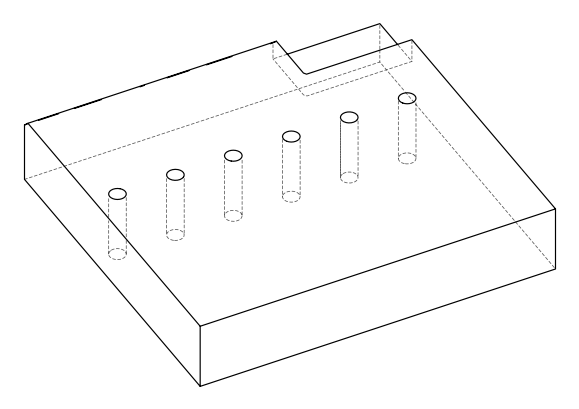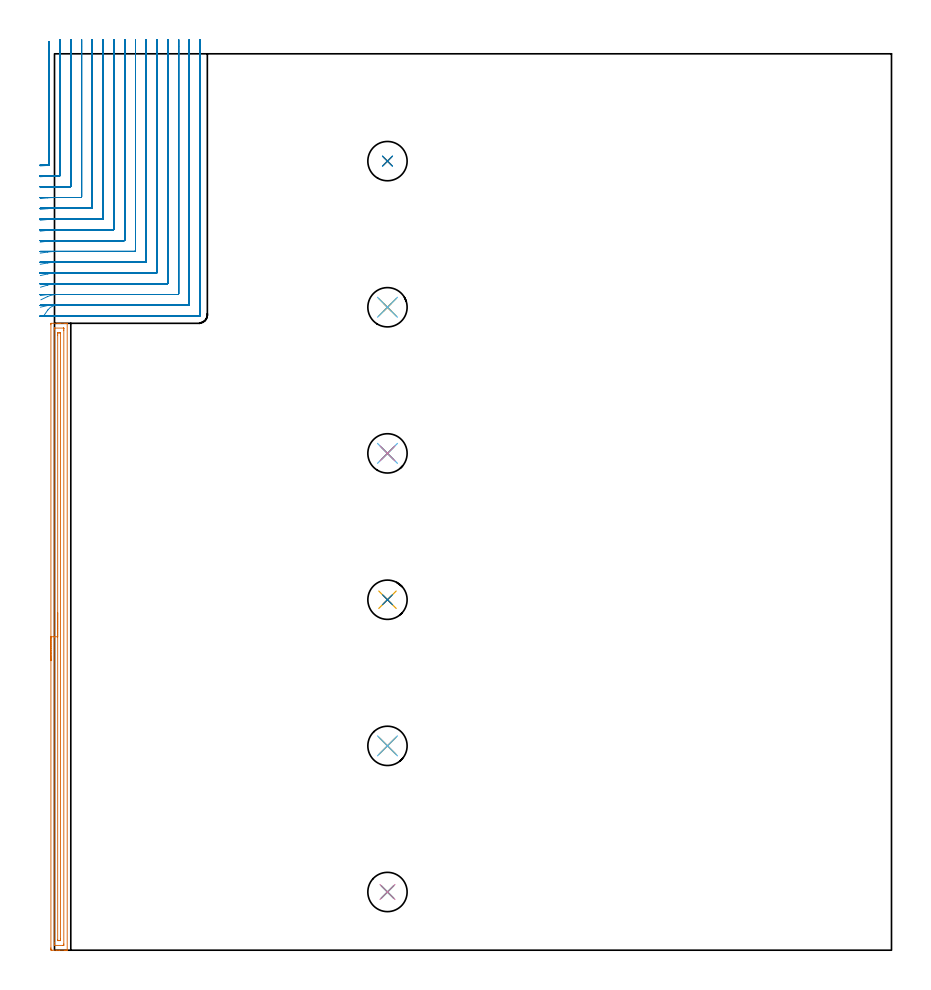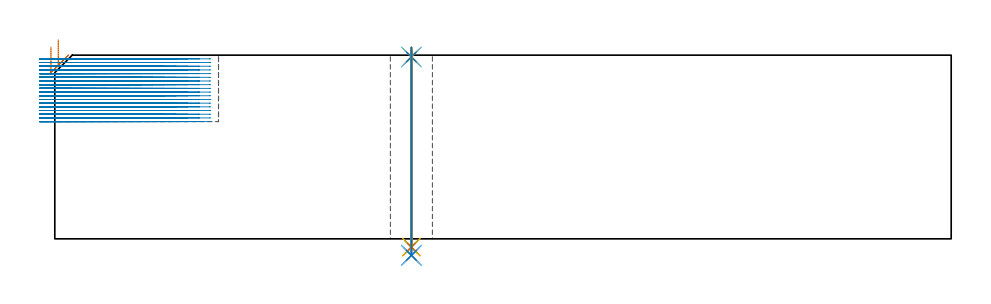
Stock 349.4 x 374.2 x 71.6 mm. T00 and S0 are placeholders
(PLAN: 20 operations, 14 tool changes, 81.7 min)
(1 AREA_MILL | FG_CHAMFER_SURFACE | UGT0205_001 | 6.46 min | 6149 mm3)
(2 MILL_CORNER_NOTCH_RECTANGULAR | CORNER_NOTCH_RECTANGULAR | NXT0201_008 | Follow Part, ap 1.5, ae 75% | 71.31 min | 185757 mm3)
(3 SPOT_DRILL | STEP1HOLE | NXT0321_9005460120000 | 0.03 min | 4 mm3)
(4 SPOT_DRILL_1 | STEP1HOLE_1 | NXT0321_9005460120000 | 0.03 min | 3 mm3)
(5 SPOT_DRILL_2 | STEP1HOLE_2 | NXT0321_9005460120000 | 0.03 min | 3 mm3)
(6 SPOT_DRILL_3 | STEP1HOLE_3 | NXT0321_9005460120000 | 0.03 min | 3 mm3)
(7 SPOT_DRILL_4 | STEP1HOLE_4 | NXT0321_9005460120000 | 0.03 min | 2 mm3)
(8 SPOT_DRILL_5 | STEP1HOLE_5 | NXT0321_9005460120000 | 0.03 min | 4 mm3)
(9 DRILL_THROUGH_HOLE_INTO_CENTER | STEP1HOLE | NXT0301_065 | 0.31 min | 4939 mm3)
(10 DRILL_TO_ENLARGE_THROUGH_HOLE | STEP1HOLE | UGT0301_288 | 0.32 min | 10167 mm3)
(11 DRILL_THROUGH_HOLE_INTO_CENTER_1 | STEP1HOLE_1 | NXT0301_065 | 0.31 min | 4939 mm3)
(12 DRILL_TO_ENLARGE_THROUGH_HOLE_1 | STEP1HOLE_1 | UGT0301_288 | 0.32 min | 10154 mm3)
(13 DRILL_THROUGH_HOLE_INTO_CENTER_2 | STEP1HOLE_2 | NXT0301_065 | 0.31 min | 4945 mm3)
(14 DRILL_TO_ENLARGE_THROUGH_HOLE_2 | STEP1HOLE_2 | UGT0301_288 | 0.32 min | 10153 mm3)
(15 DRILL_THROUGH_HOLE_INTO_CENTER_3 | STEP1HOLE_3 | NXT0301_065 | 0.31 min | 4942 mm3)
(16 DRILL_TO_ENLARGE_THROUGH_HOLE_3 | STEP1HOLE_3 | UGT0301_288 | 0.32 min | 10156 mm3)
(17 DRILL_THROUGH_HOLE_INTO_CENTER_4 | STEP1HOLE_4 | NXT0301_065 | 0.31 min | 4940 mm3)
(18 DRILL_TO_ENLARGE_THROUGH_HOLE_4 | STEP1HOLE_4 | UGT0301_288 | 0.32 min | 10157 mm3)
(19 DRILL_THROUGH_HOLE_INTO_CENTER_5 | STEP1HOLE_5 | NXT0301_065 | 0.31 min | 4946 mm3)
(20 DRILL_TO_ENLARGE_THROUGH_HOLE_5 | STEP1HOLE_5 | UGT0301_288 | 0.32 min | 10148 mm3)
(TOOL UGT0205_001 | Chamfer Mill 20 x 3 x 45 deg. | D20 FL50 Z2)
(TOOL NXT0201_008 | ENDMILL 6mm [2P460-0600-NA 1630] | D6 FL26 Z6)
(TOOL NXT0321_9005460120000 | NC Spot Drill, 142deg, 12mm, Carbide, Uncoated | D12 PA142 FL30 Z2)
(TOOL NXT0301_065 | Carbide Drill 9.4mm [860.1-0940-075A1-MM 2214] | D9.4 PA140 FL98 Z2)
(TOOL UGT0301_288 | Twist Drill 16.4 mm | D16.4 PA118 FL125 Z2)
(OP 1 AREA_MILL)
G17 G21 G94 G90
T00 M6
G54
G17 G0 G90 X-1.5 Y120.85 S1061 M3
G43 Z81.6 H0
Z74.8
G94 G1 Y120.888 Z73.928 F250.
Y121.002 Z73.064
Y121.191 Z72.212
Y121.453 Z71.38
Y121.787 Z70.574
Y122.19 Z69.8
Y122.659 Z69.064
Y123.19 Z68.372
Y123.779 Z67.729
Y124.422 Z67.14
Y125.114 Z66.609
Y125.85 Z66.14
Y126.624 Z65.737
Y127.43 Z65.403
Y128.262 Z65.141
Y129.114 Z64.952
Y129.978 Z64.838
Y130.85 Z64.8
Y261.099
X-1.497 Y261.446 Z64.801
X-1.493 Y261.69 Z64.804
X-1.158 Y261.7 Z65.139
X1.463 Z67.758
X2.034 Z68.331
X2.337 Z68.634
X4.084 Z70.379
X4.69 Z70.989
X5.063 Z71.362
X5.183 Y261.698 Z71.475
X5.298 Y261.69 Z71.588
X5.3 Y261.545 Z71.6
Y0.155
X5.298 Y0.01 Z71.588
X5.183 Y0.002 Z71.475
X5.063 Y0. Z71.362
X4.69 Z70.989
X4.084 Z70.379
X2.034 Z68.331
X1.463 Z67.758
X0.875 Z67.17
X-1.066 Z65.231
X-1.158 Y0.001 Z65.139
X-1.493 Y0.01 Z64.804
X-1.498 Y0.254 Z64.801
X-1.5 Y0.601 Z64.8
Y0.95
Y130.85
X-0.086 Z66.214
X-0.085 Y259.112 Z66.215
X-0.083 Y259.315 Z66.217
X-0.079 Y259.658 Z66.221
X-0.075 Y259.69 Z66.225
X-0.013 Y259.694 Z66.287
X0.087 Y259.698 Z66.387
X0.213 Y259.7 Z66.513
X3.708 Y259.699 Z70.008
X3.84 Y259.694 Z70.14
X3.864 Y259.69 Z70.164
X3.879 Y259.683 Z70.179
X3.88 Y259.655 Z70.18
X3.884 Y259.519 Z70.184
X3.885 Y259.315 Z70.185
X3.886 Y258.626 Z70.186
X3.885 Y2.588 Z70.185
X3.883 Y2.385 Z70.183
X3.879 Y2.042 Z70.179
X3.875 Y2.01 Z70.175
X3.813 Y2.006 Z70.113
X3.713 Y2.002 Z70.013
X3.587 Y2. Z69.887
X0.092 Y2.001 Z66.392
X-0.04 Y2.006 Z66.26
X-0.065 Y2.01 Z66.235
X-0.079 Y2.017 Z66.221
X-0.081 Y2.045 Z66.219
X-0.084 Y2.181 Z66.216
X-0.085 Y2.385 Z66.215
X-0.086 Y3.075 Z66.214
Y130.85
X1.329 Z67.629
Y256.776
X1.333 Y257.531 Z67.633
X1.334 Y257.662 Z67.634
X1.344 Y257.69 Z67.644
X1.381 Y257.694 Z67.681
X1.463 Y257.697 Z67.763
X2.171 Y257.7 Z68.471
X2.337 Z68.637
X2.392 Y257.698 Z68.692
X2.436 Y257.695 Z68.736
X2.46 Y257.691 Z68.76
X2.465 Y257.666 Z68.765
X2.469 Y257.531 Z68.769
X2.471 Y257.394 Z68.771
Y4.924
X2.468 Y4.169 Z68.768
X2.466 Y4.038 Z68.766
X2.456 Y4.01 Z68.756
X2.419 Y4.006 Z68.719
X2.337 Y4.003 Z68.637
X1.629 Y4. Z67.929
X1.463 Z67.763
X1.408 Y4.002 Z67.708
X1.364 Y4.005 Z67.664
X1.34 Y4.009 Z67.64
X1.335 Y4.033 Z67.635
X1.331 Y4.169 Z67.631
X1.329 Y4.306 Z67.629
Y130.85
Y131.722 Z67.667
Y132.587 Z67.78
Y133.438 Z67.969
Y134.27 Z68.232
Y135.076 Z68.565
Y135.85 Z68.968
Y136.586 Z69.437
Y137.278 Z69.968
Y137.921 Z70.557
Y138.51 Z71.201
Y139.042 Z71.893
Y139.51 Z72.629
Y139.913 Z73.402
Y140.247 Z74.208
Y140.509 Z75.04
Y140.698 Z75.892
Y140.812 Z76.757
Y140.85 Z77.629
G0 Z81.6
M5
M2
(OP 2 MILL_CORNER_NOTCH_RECTANGULAR)
G17 G21 G94 G90
T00 M6
G54
G17 G0 G90 X-5.994 Y327.392 S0 M3
G43 Z81.6 H1
Z70.161
G94 G1 X-3. Y327.578 F250.
G2 X-2.479 Y327.609 R63. F500.
G3 X-2.2 Y327.903 R0.3
G1 Y376.24
Y379.24 F250.
G0 Z81.6
X-5.993 Y322.868
Z70.161
G1 X-3. Y323.069
G2 X0.913 Y323.2 R58.5 F500.
G1 X2.004
G3 X2.3 Y323.496 R0.3
G1 Y377.2
Y380.2 F250.
G0 Z81.6
X-5.992 Y318.341
Z70.161
G1 X-3. Y318.558
G2 X0.913 Y318.7 R54. F500.
G1 X6.504
G3 X6.8 Y318.996 R0.3
G1 Y377.2
Y380.2 F250.
G0 Z81.6
X-5.991 Y313.808
Z70.161
G1 X-3. Y314.045
G2 X0.913 Y314.2 R49.5 F500.
G1 X11.004
G3 X11.3 Y314.496 R0.3
G1 Y377.2
Y380.2 F250.
G0 Z81.6
X-5.989 Y309.269
Z70.161
G1 X-3. Y309.53
G2 X0.913 Y309.7 R45. F500.
G1 X15.504
G3 X15.8 Y309.996 R0.3
G1 Y377.2
Y380.2 F250.
G0 Z81.6
X-5.986 Y304.721
Z70.161
G1 X-3. Y305.011
G2 X0.913 Y305.2 R40.5 F500.
G1 X20.004
G3 X20.3 Y305.496 R0.3
G1 Y377.2
Y380.2 F250.
G0 Z81.6
X-5.982 Y300.161
Z70.161
G1 X-3. Y300.487
G2 X0.913 Y300.7 R36. F500.
G1 X24.504
G3 X24.8 Y300.996 R0.3
G1 Y377.2
Y380.2 F250.
G0 Z81.6
X-5.977 Y295.583
Z70.161
G1 X-3. Y295.956
G2 X0.913 Y296.2 R31.5 F500.
G1 X29.003
G3 X29.3 Y296.497 R0.3
G1 Y377.2
Y380.2 F250.
G0 Z81.6
X-5.968 Y290.98
Z70.161
G1 X-3. Y291.415
G2 X0.913 Y291.7 R27. F500.
G1 X33.503
G3 X33.8 Y291.997 R0.3
G1 Y377.2
Y380.2 F250.
G0 Z81.6
X-5.954 Y286.335
Z70.161
G1 X-3. Y286.857
G2 X0.913 Y287.2 R22.5 F500.
G1 X38.003
G3 X38.3 Y287.497 R0.3
G1 Y377.2
Y380.2 F250.
G0 Z81.6
X-5.928 Y281.617
Z70.161
G1 X-3. Y282.27
G2 X0.913 Y282.7 R18. F500.
G1 X42.503
G3 X42.8 Y282.997 R0.3
G1 Y377.2
Y380.2 F250.
G0 Z81.6
X-5.871 Y276.751
Z70.161
G1 X-3. Y277.62
G2 X0.913 Y278.2 R13.5 F500.
G1 X47.003
G3 X47.3 Y278.497 R0.3
G1 Y377.2
Y380.2 F250.
G0 Z81.6
X-5.702 Y271.501
Z70.161
G1 X-3. Y272.805
G2 X0.913 Y273.7 R9. F500.
G1 X51.503
G3 X51.8 Y273.997 R0.3
G1 Y377.2
Y380.2 F250.
G0 Z81.6
X-4.494 Y264.818
Z70.161
G1 X-2.776 Y267.278
G2 X0.913 Y269.2 R4.5 F500.
G1 X56.003
G3 X56.3 Y269.497 R0.3
G1 Y377.2
Y380.2 F250.
G0 Z81.6
X-2.087 Y264.7
Z70.161
G1 X0.913
X60.4 F500.
G3 X60.8 Y265.1 R0.4
G1 Y377.2
Y380.2 F250.
G0 Z81.6
X-6. Y327.644
Z68.722
G1 X-3. Y327.692
G2 X-2.493 Y327.698 R63. F500.
G3 X-2.2 Y327.993 R0.3
G1 Y376.24
Y379.24 F250.
G0 Z81.6
X-6. Y323.14
Z68.722
G1 X-3. Y323.191
G2 X-1.992 Y323.2 R58.5 F500.
G1 X2.004
G3 X2.3 Y323.496 R0.3
G1 Y377.2
Y380.2 F250.
G0 Z81.6
X-5.999 Y318.635
Z68.722
G1 X-3. Y318.691
G2 X-1.992 Y318.7 R54. F500.
G1 X6.504
G3 X6.8 Y318.996 R0.3
G1 Y377.2
Y380.2 F250.
G0 Z81.6
X-5.999 Y314.129
Z68.722
G1 X-3. Y314.19
G2 X-1.992 Y314.2 R49.5 F500.
G1 X11.004
G3 X11.3 Y314.496 R0.3
G1 Y377.2
Y380.2 F250.
G0 Z81.6
X-5.999 Y309.621
Z68.722
G1 X-3. Y309.689
G2 X-1.992 Y309.7 R45. F500.
G1 X15.504
G3 X15.8 Y309.996 R0.3
G1 Y377.2
Y380.2 F250.
G0 Z81.6
X-5.999 Y305.113
Z68.722
G1 X-3. Y305.187
G2 X-1.992 Y305.2 R40.5 F500.
G1 X20.004
G3 X20.3 Y305.496 R0.3
G1 Y377.2
Y380.2 F250.
G0 Z81.6
X-5.999 Y300.602
Z68.722
G1 X-3. Y300.686
G2 X-1.992 Y300.7 R36. F500.
G1 X24.504
G3 X24.8 Y300.996 R0.3
G1 Y377.2
Y380.2 F250.
G0 Z81.6
X-5.998 Y296.088
Z68.722
G1 X-3. Y296.184
G2 X-1.992 Y296.2 R31.5 F500.
G1 X29.003
G3 X29.3 Y296.497 R0.3
G1 Y377.2
Y380.2 F250.
G0 Z81.6
X-5.998 Y291.569
Z68.722
G1 X-3. Y291.681
G2 X-1.992 Y291.7 R27. F500.
G1 X33.503
G3 X33.8 Y291.997 R0.3
G1 Y377.2
Y380.2 F250.
G0 Z81.6
X-5.997 Y287.043
Z68.722
G1 X-3. Y287.177
G2 X-1.992 Y287.2 R22.5 F500.
G1 X38.003
G3 X38.3 Y287.497 R0.3
G1 Y377.2
Y380.2 F250.
G0 Z81.6
X-5.995 Y282.504
Z68.722
G1 X-3. Y282.672
G2 X-1.992 Y282.7 R18. F500.
G1 X42.503
G3 X42.8 Y282.997 R0.3
G1 Y377.2
Y380.2 F250.
G0 Z81.6
X-5.992 Y277.938
Z68.722
G1 X-3. Y278.162
G2 X-1.992 Y278.2 R13.5 F500.
G1 X47.003
G3 X47.3 Y278.497 R0.3
G1 Y377.2
Y380.2 F250.
G0 Z81.6
X-5.981 Y273.307
Z68.722
G1 X-3. Y273.643
G2 X-1.992 Y273.7 R9. F500.
G1 X51.503
G3 X51.8 Y273.997 R0.3
G1 Y377.2
Y380.2 F250.
G0 Z81.6
X-5.924 Y268.413
Z68.722
G1 X-3. Y269.086
G2 X-1.992 Y269.2 R4.5 F500.
G1 X56.002
G3 X56.3 Y269.498 R0.3
G1 Y377.2
Y380.2 F250.
G0 Z81.6
X-4.992 Y264.7
Z68.722
G1 X-1.992
X60.4 F500.
G3 X60.8 Y265.1 R0.4
G1 Y377.2
Y380.2 F250.
G0 Z81.6
X-6. Y327.696
Z67.283
G1 X-3. Y327.7
X-2.91 F500.
X-2.495
G3 X-2.2 Y327.995 R0.3
G1 Y376.24
Y379.24 F250.
G0 Z81.6
X-6. Y323.195
Z67.283
G1 X-3. Y323.2
X-2.91 F500.
X2.004
G3 X2.3 Y323.496 R0.3
G1 Y377.2
Y380.2 F250.
G0 Z81.6
X-6. Y318.695
Z67.283
G1 X-3. Y318.7
X-2.91 F500.
X6.504
G3 X6.8 Y318.996 R0.3
G1 Y377.2
Y380.2 F250.
G0 Z81.6
X-6. Y314.194
Z67.283
G1 X-3. Y314.2
X-2.91 F500.
X11.004
G3 X11.3 Y314.496 R0.3
G1 Y377.2
Y380.2 F250.
G0 Z81.6
X-6. Y309.694
Z67.283
G1 X-3. Y309.7
X-2.91 F500.
X15.504
G3 X15.8 Y309.996 R0.3
G1 Y377.2
Y380.2 F250.
G0 Z81.6
X-6. Y305.193
Z67.283
G1 X-3. Y305.2
X-2.91 F500.
X20.004
G3 X20.3 Y305.496 R0.3
G1 Y377.2
Y380.2 F250.
G0 Z81.6
X-6. Y300.692
Z67.283
G1 X-3. Y300.7
X-2.91 F500.
X24.504
G3 X24.8 Y300.996 R0.3
G1 Y377.2
Y380.2 F250.
G0 Z81.6
X-6. Y296.191
Z67.283
G1 X-3. Y296.2
X-2.91 F500.
X29.003
G3 X29.3 Y296.497 R0.3
G1 Y377.2
Y380.2 F250.
G0 Z81.6
X-6. Y291.69
Z67.283
G1 X-3. Y291.7
X-2.91 F500.
X33.503
G3 X33.8 Y291.997 R0.3
G1 Y377.2
Y380.2 F250.
G0 Z81.6
X-6. Y287.188
Z67.283
G1 X-3. Y287.2
X-2.91 F500.
X38.003
G3 X38.3 Y287.497 R0.3
G1 Y377.2
Y380.2 F250.
G0 Z81.6
X-6. Y282.685
Z67.283
G1 X-3. Y282.7
X-2.91 F500.
X42.503
G3 X42.8 Y282.997 R0.3
G1 Y377.2
Y380.2 F250.
G0 Z81.6
X-6. Y278.18
Z67.283
G1 X-3. Y278.2
X-2.91 F500.
X47.003
G3 X47.3 Y278.497 R0.3
G1 Y377.2
Y380.2 F250.
G0 Z81.6
X-6. Y273.669
Z67.283
G1 X-3. Y273.7
X-2.91 F500.
X51.503
G3 X51.8 Y273.997 R0.3
G1 Y377.2
Y380.2 F250.
G0 Z81.6
X-5.999 Y269.139
Z67.283
G1 X-3. Y269.199
X-2.91 Y269.2 F500.
X56.003
G3 X56.3 Y269.497 R0.3
G1 Y377.2
Y380.2 F250.
G0 Z81.6
X-5.91 Y264.7
Z67.283
G1 X-2.91
X60.4 F500.
G3 X60.8 Y265.1 R0.4
G1 Y377.2
Y380.2 F250.
G0 Z81.6
X-6. Y327.7
Z65.844
G1 X-3.
X-2.495 F500.
G3 X-2.2 Y327.995 R0.3
G1 Y376.24
Y379.24 F250.
G0 Z81.6
X-6. Y323.2
Z65.844
G1 X-3.
X2.004 F500.
G3 X2.3 Y323.496 R0.3
G1 Y377.2
Y380.2 F250.
G0 Z81.6
X-6. Y318.7
Z65.844
G1 X-3.
X6.504 F500.
G3 X6.8 Y318.996 R0.3
G1 Y377.2
Y380.2 F250.
G0 Z81.6
X-6. Y314.2
Z65.844
G1 X-3.
X11.004 F500.
G3 X11.3 Y314.496 R0.3
G1 Y377.2
Y380.2 F250.
G0 Z81.6
X-6. Y309.7
Z65.844
G1 X-3.
X15.504 F500.
G3 X15.8 Y309.996 R0.3
G1 Y377.2
Y380.2 F250.
G0 Z81.6
X-6. Y305.2
Z65.844
G1 X-3.
X20.004 F500.
G3 X20.3 Y305.496 R0.3
G1 Y377.2
Y380.2 F250.
G0 Z81.6
X-6. Y300.7
Z65.844
G1 X-3.
X24.504 F500.
G3 X24.8 Y300.996 R0.3
G1 Y377.2
Y380.2 F250.
G0 Z81.6
X-6. Y296.2
Z65.844
G1 X-3.
X29.003 F500.
G3 X29.3 Y296.497 R0.3
G1 Y377.2
Y380.2 F250.
G0 Z81.6
X-6. Y291.7
Z65.844
G1 X-3.
X33.503 F500.
G3 X33.8 Y291.997 R0.3
G1 Y377.2
Y380.2 F250.
G0 Z81.6
X-6. Y287.2
Z65.844
G1 X-3.
X38.003 F500.
G3 X38.3 Y287.497 R0.3
G1 Y377.2
Y380.2 F250.
G0 Z81.6
X-6. Y282.7
Z65.844
G1 X-3.
X42.503 F500.
G3 X42.8 Y282.997 R0.3
G1 Y377.2
Y380.2 F250.
G0 Z81.6
X-6. Y278.2
Z65.844
G1 X-3.
X47.003 F500.
G3 X47.3 Y278.497 R0.3
G1 Y377.2
Y380.2 F250.
G0 Z81.6
X-6. Y273.7
Z65.844
G1 X-3.
X51.503 F500.
G3 X51.8 Y273.997 R0.3
G1 Y377.2
Y380.2 F250.
G0 Z81.6
X-6. Y269.2
Z65.844
G1 X-3.
X56.003 F500.
G3 X56.3 Y269.497 R0.3
G1 Y377.2
Y380.2 F250.
G0 Z81.6
X-6. Y264.7
Z65.844
G1 X-3.
X60.4 F500.
G3 X60.8 Y265.1 R0.4
G1 Y377.2
Y380.2 F250.
G0 Z81.6
X-6. Y327.7
Z64.405
G1 X-3.
X-2.495 F500.
G3 X-2.2 Y327.995 R0.3
G1 Y376.24
Y379.24 F250.
G0 Z81.6
X-6. Y323.2
Z64.405
G1 X-3.
X2.004 F500.
G3 X2.3 Y323.496 R0.3
G1 Y377.2
Y380.2 F250.
G0 Z81.6
X-6. Y318.7
Z64.405
G1 X-3.
X6.504 F500.
G3 X6.8 Y318.996 R0.3
G1 Y377.2
Y380.2 F250.
G0 Z81.6
X-6. Y314.2
Z64.405
G1 X-3.
X11.004 F500.
G3 X11.3 Y314.496 R0.3
G1 Y377.2
Y380.2 F250.
G0 Z81.6
X-6. Y309.7
Z64.405
G1 X-3.
X15.504 F500.
G3 X15.8 Y309.996 R0.3
G1 Y377.2
Y380.2 F250.
G0 Z81.6
X-6. Y305.2
Z64.405
G1 X-3.
X20.004 F500.
G3 X20.3 Y305.496 R0.3
G1 Y377.2
Y380.2 F250.
G0 Z81.6
X-6. Y300.7
Z64.405
G1 X-3.
X24.504 F500.
G3 X24.8 Y300.996 R0.3
G1 Y377.2
Y380.2 F250.
G0 Z81.6
X-6. Y296.2
Z64.405
G1 X-3.
X29.003 F500.
G3 X29.3 Y296.497 R0.3
G1 Y377.2
Y380.2 F250.
G0 Z81.6
X-6. Y291.7
Z64.405
G1 X-3.
X33.503 F500.
G3 X33.8 Y291.997 R0.3
G1 Y377.2
Y380.2 F250.
G0 Z81.6
X-6. Y287.2
Z64.405
G1 X-3.
X38.003 F500.
G3 X38.3 Y287.497 R0.3
G1 Y377.2
Y380.2 F250.
G0 Z81.6
X-6. Y282.7
Z64.405
G1 X-3.
X42.503 F500.
G3 X42.8 Y282.997 R0.3
G1 Y377.2
Y380.2 F250.
G0 Z81.6
X-6. Y278.2
Z64.405
G1 X-3.
X47.003 F500.
G3 X47.3 Y278.497 R0.3
G1 Y377.2
Y380.2 F250.
G0 Z81.6
X-6. Y273.7
Z64.405
G1 X-3.
X51.503 F500.
G3 X51.8 Y273.997 R0.3
G1 Y377.2
Y380.2 F250.
G0 Z81.6
X-6. Y269.2
Z64.405
G1 X-3.
X56.003 F500.
G3 X56.3 Y269.497 R0.3
G1 Y377.2
Y380.2 F250.
G0 Z81.6
X-6. Y264.7
Z64.405
G1 X-3.
X60.4 F500.
G3 X60.8 Y265.1 R0.4
G1 Y377.2
Y380.2 F250.
G0 Z81.6
X-6. Y327.7
Z62.967
G1 X-3.
X-2.495 F500.
G3 X-2.2 Y327.995 R0.3
G1 Y376.24
Y379.24 F250.
G0 Z81.6
X-6. Y323.2
Z62.967
G1 X-3.
X2.004 F500.
G3 X2.3 Y323.496 R0.3
G1 Y377.2
Y380.2 F250.
G0 Z81.6
X-6. Y318.7
Z62.967
G1 X-3.
X6.504 F500.
G3 X6.8 Y318.996 R0.3
G1 Y377.2
Y380.2 F250.
G0 Z81.6
X-6. Y314.2
Z62.967
G1 X-3.
X11.004 F500.
G3 X11.3 Y314.496 R0.3
G1 Y377.2
Y380.2 F250.
G0 Z81.6
X-6. Y309.7
Z62.967
G1 X-3.
X15.504 F500.
G3 X15.8 Y309.996 R0.3
G1 Y377.2
Y380.2 F250.
G0 Z81.6
X-6. Y305.2
Z62.967
G1 X-3.
X20.004 F500.
G3 X20.3 Y305.496 R0.3
G1 Y377.2
Y380.2 F250.
G0 Z81.6
X-6. Y300.7
Z62.967
G1 X-3.
X24.504 F500.
G3 X24.8 Y300.996 R0.3
G1 Y377.2
Y380.2 F250.
G0 Z81.6
X-6. Y296.2
Z62.967
G1 X-3.
X29.003 F500.
G3 X29.3 Y296.497 R0.3
G1 Y377.2
Y380.2 F250.
G0 Z81.6
X-6. Y291.7
Z62.967
G1 X-3.
X33.503 F500.
G3 X33.8 Y291.997 R0.3
G1 Y377.2
Y380.2 F250.
G0 Z81.6
X-6. Y287.2
Z62.967
G1 X-3.
X38.003 F500.
G3 X38.3 Y287.497 R0.3
G1 Y377.2
Y380.2 F250.
G0 Z81.6
X-6. Y282.7
Z62.967
G1 X-3.
X42.503 F500.
G3 X42.8 Y282.997 R0.3
G1 Y377.2
Y380.2 F250.
G0 Z81.6
X-6. Y278.2
Z62.967
G1 X-3.
X47.003 F500.
G3 X47.3 Y278.497 R0.3
G1 Y377.2
Y380.2 F250.
G0 Z81.6
X-6. Y273.7
Z62.967
G1 X-3.
X51.503 F500.
G3 X51.8 Y273.997 R0.3
G1 Y377.2
Y380.2 F250.
G0 Z81.6
X-6. Y269.2
Z62.967
G1 X-3.
X56.003 F500.
G3 X56.3 Y269.497 R0.3
G1 Y377.2
Y380.2 F250.
G0 Z81.6
X-6. Y264.7
Z62.967
G1 X-3.
X60.4 F500.
G3 X60.8 Y265.1 R0.4
G1 Y377.2
Y380.2 F250.
G0 Z81.6
X-6. Y327.7
Z61.528
G1 X-3.
X-2.495 F500.
G3 X-2.2 Y327.995 R0.3
G1 Y376.24
Y379.24 F250.
G0 Z81.6
X-6. Y323.2
Z61.528
G1 X-3.
X2.004 F500.
G3 X2.3 Y323.496 R0.3
G1 Y377.2
Y380.2 F250.
G0 Z81.6
X-6. Y318.7
Z61.528
G1 X-3.
X6.504 F500.
G3 X6.8 Y318.996 R0.3
G1 Y377.2
Y380.2 F250.
G0 Z81.6
X-6. Y314.2
Z61.528
G1 X-3.
X11.004 F500.
G3 X11.3 Y314.496 R0.3
G1 Y377.2
Y380.2 F250.
G0 Z81.6
X-6. Y309.7
Z61.528
G1 X-3.
X15.504 F500.
G3 X15.8 Y309.996 R0.3
G1 Y377.2
Y380.2 F250.
G0 Z81.6
X-6. Y305.2
Z61.528
G1 X-3.
X20.004 F500.
G3 X20.3 Y305.496 R0.3
G1 Y377.2
Y380.2 F250.
G0 Z81.6
X-6. Y300.7
Z61.528
G1 X-3.
X24.504 F500.
G3 X24.8 Y300.996 R0.3
G1 Y377.2
Y380.2 F250.
G0 Z81.6
X-6. Y296.2
Z61.528
G1 X-3.
X29.003 F500.
G3 X29.3 Y296.497 R0.3
G1 Y377.2
Y380.2 F250.
G0 Z81.6
X-6. Y291.7
Z61.528
G1 X-3.
X33.503 F500.
G3 X33.8 Y291.997 R0.3
G1 Y377.2
Y380.2 F250.
G0 Z81.6
X-6. Y287.2
Z61.528
G1 X-3.
X38.003 F500.
G3 X38.3 Y287.497 R0.3
G1 Y377.2
Y380.2 F250.
G0 Z81.6
X-6. Y282.7
Z61.528
G1 X-3.
X42.503 F500.
G3 X42.8 Y282.997 R0.3
G1 Y377.2
Y380.2 F250.
G0 Z81.6
X-6. Y278.2
Z61.528
G1 X-3.
X47.003 F500.
G3 X47.3 Y278.497 R0.3
G1 Y377.2
Y380.2 F250.
G0 Z81.6
X-6. Y273.7
Z61.528
G1 X-3.
X51.503 F500.
G3 X51.8 Y273.997 R0.3
G1 Y377.2
Y380.2 F250.
G0 Z81.6
X-6. Y269.2
Z61.528
G1 X-3.
X56.003 F500.
G3 X56.3 Y269.497 R0.3
G1 Y377.2
Y380.2 F250.
G0 Z81.6
X-6. Y264.7
Z61.528
G1 X-3.
X60.4 F500.
G3 X60.8 Y265.1 R0.4
G1 Y377.2
Y380.2 F250.
G0 Z81.6
X-6. Y327.7
Z60.089
G1 X-3.
X-2.495 F500.
G3 X-2.2 Y327.995 R0.3
G1 Y376.24
Y379.24 F250.
G0 Z81.6
X-6. Y323.2
Z60.089
G1 X-3.
X2.004 F500.
G3 X2.3 Y323.496 R0.3
G1 Y377.2
Y380.2 F250.
G0 Z81.6
X-6. Y318.7
Z60.089
G1 X-3.
X6.504 F500.
G3 X6.8 Y318.996 R0.3
G1 Y377.2
Y380.2 F250.
G0 Z81.6
X-6. Y314.2
Z60.089
G1 X-3.
X11.004 F500.
G3 X11.3 Y314.496 R0.3
G1 Y377.2
Y380.2 F250.
G0 Z81.6
X-6. Y309.7
Z60.089
G1 X-3.
X15.504 F500.
G3 X15.8 Y309.996 R0.3
G1 Y377.2
Y380.2 F250.
G0 Z81.6
X-6. Y305.2
Z60.089
G1 X-3.
X20.004 F500.
G3 X20.3 Y305.496 R0.3
G1 Y377.2
Y380.2 F250.
G0 Z81.6
X-6. Y300.7
Z60.089
G1 X-3.
X24.504 F500.
G3 X24.8 Y300.996 R0.3
G1 Y377.2
Y380.2 F250.
G0 Z81.6
X-6. Y296.2
Z60.089
G1 X-3.
X29.003 F500.
G3 X29.3 Y296.497 R0.3
G1 Y377.2
Y380.2 F250.
G0 Z81.6
X-6. Y291.7
Z60.089
G1 X-3.
X33.503 F500.
G3 X33.8 Y291.997 R0.3
G1 Y377.2
Y380.2 F250.
G0 Z81.6
X-6. Y287.2
Z60.089
G1 X-3.
X38.003 F500.
G3 X38.3 Y287.497 R0.3
G1 Y377.2
Y380.2 F250.
G0 Z81.6
X-6. Y282.7
Z60.089
G1 X-3.
X42.503 F500.
G3 X42.8 Y282.997 R0.3
G1 Y377.2
Y380.2 F250.
G0 Z81.6
X-6. Y278.2
Z60.089
G1 X-3.
X47.003 F500.
G3 X47.3 Y278.497 R0.3
G1 Y377.2
Y380.2 F250.
G0 Z81.6
X-6. Y273.7
Z60.089
G1 X-3.
X51.503 F500.
G3 X51.8 Y273.997 R0.3
G1 Y377.2
Y380.2 F250.
G0 Z81.6
X-6. Y269.2
Z60.089
G1 X-3.
X56.003 F500.
G3 X56.3 Y269.497 R0.3
G1 Y377.2
Y380.2 F250.
G0 Z81.6
X-6. Y264.7
Z60.089
G1 X-3.
X60.4 F500.
G3 X60.8 Y265.1 R0.4
G1 Y377.2
Y380.2 F250.
G0 Z81.6
X-6. Y327.7
Z58.65
G1 X-3.
X-2.495 F500.
G3 X-2.2 Y327.995 R0.3
G1 Y376.24
Y379.24 F250.
G0 Z81.6
X-6. Y323.2
Z58.65
G1 X-3.
X2.004 F500.
G3 X2.3 Y323.496 R0.3
G1 Y377.2
Y380.2 F250.
G0 Z81.6
X-6. Y318.7
Z58.65
G1 X-3.
X6.504 F500.
G3 X6.8 Y318.996 R0.3
G1 Y377.2
Y380.2 F250.
G0 Z81.6
X-6. Y314.2
Z58.65
G1 X-3.
X11.004 F500.
G3 X11.3 Y314.496 R0.3
G1 Y377.2
Y380.2 F250.
G0 Z81.6
X-6. Y309.7
Z58.65
G1 X-3.
X15.504 F500.
G3 X15.8 Y309.996 R0.3
G1 Y377.2
Y380.2 F250.
G0 Z81.6
X-6. Y305.2
Z58.65
G1 X-3.
X20.004 F500.
G3 X20.3 Y305.496 R0.3
G1 Y377.2
Y380.2 F250.
G0 Z81.6
X-6. Y300.7
Z58.65
G1 X-3.
X24.504 F500.
G3 X24.8 Y300.996 R0.3
G1 Y377.2
Y380.2 F250.
G0 Z81.6
X-6. Y296.2
Z58.65
G1 X-3.
X29.003 F500.
G3 X29.3 Y296.497 R0.3
G1 Y377.2
Y380.2 F250.
G0 Z81.6
X-6. Y291.7
Z58.65
G1 X-3.
X33.503 F500.
G3 X33.8 Y291.997 R0.3
G1 Y377.2
Y380.2 F250.
G0 Z81.6
X-6. Y287.2
Z58.65
G1 X-3.
X38.003 F500.
G3 X38.3 Y287.497 R0.3
G1 Y377.2
Y380.2 F250.
G0 Z81.6
X-6. Y282.7
Z58.65
G1 X-3.
X42.503 F500.
G3 X42.8 Y282.997 R0.3
G1 Y377.2
Y380.2 F250.
G0 Z81.6
X-6. Y278.2
Z58.65
G1 X-3.
X47.003 F500.
G3 X47.3 Y278.497 R0.3
G1 Y377.2
Y380.2 F250.
G0 Z81.6
X-6. Y273.7
Z58.65
G1 X-3.
X51.503 F500.
G3 X51.8 Y273.997 R0.3
G1 Y377.2
Y380.2 F250.
G0 Z81.6
X-6. Y269.2
Z58.65
G1 X-3.
X56.003 F500.
G3 X56.3 Y269.497 R0.3
G1 Y377.2
Y380.2 F250.
G0 Z81.6
X-6. Y264.7
Z58.65
G1 X-3.
X60.4 F500.
G3 X60.8 Y265.1 R0.4
G1 Y377.2
Y380.2 F250.
G0 Z81.6
X-6. Y327.7
Z57.211
G1 X-3.
X-2.495 F500.
G3 X-2.2 Y327.995 R0.3
G1 Y376.24
Y379.24 F250.
G0 Z81.6
X-6. Y323.2
Z57.211
G1 X-3.
X2.004 F500.
G3 X2.3 Y323.496 R0.3
G1 Y377.2
Y380.2 F250.
G0 Z81.6
X-6. Y318.7
Z57.211
G1 X-3.
X6.504 F500.
G3 X6.8 Y318.996 R0.3
G1 Y377.2
Y380.2 F250.
G0 Z81.6
X-6. Y314.2
Z57.211
G1 X-3.
X11.004 F500.
G3 X11.3 Y314.496 R0.3
G1 Y377.2
Y380.2 F250.
G0 Z81.6
X-6. Y309.7
Z57.211
G1 X-3.
X15.504 F500.
G3 X15.8 Y309.996 R0.3
G1 Y377.2
Y380.2 F250.
G0 Z81.6
X-6. Y305.2
Z57.211
G1 X-3.
X20.004 F500.
G3 X20.3 Y305.496 R0.3
G1 Y377.2
Y380.2 F250.
G0 Z81.6
X-6. Y300.7
Z57.211
G1 X-3.
X24.504 F500.
G3 X24.8 Y300.996 R0.3
G1 Y377.2
Y380.2 F250.
G0 Z81.6
X-6. Y296.2
Z57.211
G1 X-3.
X29.003 F500.
G3 X29.3 Y296.497 R0.3
G1 Y377.2
Y380.2 F250.
G0 Z81.6
X-6. Y291.7
Z57.211
G1 X-3.
X33.503 F500.
G3 X33.8 Y291.997 R0.3
G1 Y377.2
Y380.2 F250.
G0 Z81.6
X-6. Y287.2
Z57.211
G1 X-3.
X38.003 F500.
G3 X38.3 Y287.497 R0.3
G1 Y377.2
Y380.2 F250.
G0 Z81.6
X-6. Y282.7
Z57.211
G1 X-3.
X42.503 F500.
G3 X42.8 Y282.997 R0.3
G1 Y377.2
Y380.2 F250.
G0 Z81.6
X-6. Y278.2
Z57.211
G1 X-3.
X47.003 F500.
G3 X47.3 Y278.497 R0.3
G1 Y377.2
Y380.2 F250.
G0 Z81.6
X-6. Y273.7
Z57.211
G1 X-3.
X51.503 F500.
G3 X51.8 Y273.997 R0.3
G1 Y377.2
Y380.2 F250.
G0 Z81.6
X-6. Y269.2
Z57.211
G1 X-3.
X56.003 F500.
G3 X56.3 Y269.497 R0.3
G1 Y377.2
Y380.2 F250.
G0 Z81.6
X-6. Y264.7
Z57.211
G1 X-3.
X60.4 F500.
G3 X60.8 Y265.1 R0.4
G1 Y377.2
Y380.2 F250.
G0 Z81.6
X-6. Y327.7
Z55.772
G1 X-3.
X-2.495 F500.
G3 X-2.2 Y327.995 R0.3
G1 Y376.24
Y379.24 F250.
G0 Z81.6
X-6. Y323.2
Z55.772
G1 X-3.
X2.004 F500.
G3 X2.3 Y323.496 R0.3
G1 Y377.2
Y380.2 F250.
G0 Z81.6
X-6. Y318.7
Z55.772
G1 X-3.
X6.504 F500.
G3 X6.8 Y318.996 R0.3
G1 Y377.2
Y380.2 F250.
G0 Z81.6
X-6. Y314.2
Z55.772
G1 X-3.
X11.004 F500.
G3 X11.3 Y314.496 R0.3
G1 Y377.2
Y380.2 F250.
G0 Z81.6
X-6. Y309.7
Z55.772
G1 X-3.
X15.504 F500.
G3 X15.8 Y309.996 R0.3
G1 Y377.2
Y380.2 F250.
G0 Z81.6
X-6. Y305.2
Z55.772
G1 X-3.
X20.004 F500.
G3 X20.3 Y305.496 R0.3
G1 Y377.2
Y380.2 F250.
G0 Z81.6
X-6. Y300.7
Z55.772
G1 X-3.
X24.504 F500.
G3 X24.8 Y300.996 R0.3
G1 Y377.2
Y380.2 F250.
G0 Z81.6
X-6. Y296.2
Z55.772
G1 X-3.
X29.003 F500.
G3 X29.3 Y296.497 R0.3
G1 Y377.2
Y380.2 F250.
G0 Z81.6
X-6. Y291.7
Z55.772
G1 X-3.
X33.503 F500.
G3 X33.8 Y291.997 R0.3
G1 Y377.2
Y380.2 F250.
G0 Z81.6
X-6. Y287.2
Z55.772
G1 X-3.
X38.003 F500.
G3 X38.3 Y287.497 R0.3
G1 Y377.2
Y380.2 F250.
G0 Z81.6
X-6. Y282.7
Z55.772
G1 X-3.
X42.503 F500.
G3 X42.8 Y282.997 R0.3
G1 Y377.2
Y380.2 F250.
G0 Z81.6
X-6. Y278.2
Z55.772
G1 X-3.
X47.003 F500.
G3 X47.3 Y278.497 R0.3
G1 Y377.2
Y380.2 F250.
G0 Z81.6
X-6. Y273.7
Z55.772
G1 X-3.
X51.503 F500.
G3 X51.8 Y273.997 R0.3
G1 Y377.2
Y380.2 F250.
G0 Z81.6
X-6. Y269.2
Z55.772
G1 X-3.
X56.003 F500.
G3 X56.3 Y269.497 R0.3
G1 Y377.2
Y380.2 F250.
G0 Z81.6
X-6. Y264.7
Z55.772
G1 X-3.
X60.4 F500.
G3 X60.8 Y265.1 R0.4
G1 Y377.2
Y380.2 F250.
G0 Z81.6
X-6. Y327.7
Z54.333
G1 X-3.
X-2.495 F500.
G3 X-2.2 Y327.995 R0.3
G1 Y376.24
Y379.24 F250.
G0 Z81.6
X-6. Y323.2
Z54.333
G1 X-3.
X2.004 F500.
G3 X2.3 Y323.496 R0.3
G1 Y377.2
Y380.2 F250.
G0 Z81.6
X-6. Y318.7
Z54.333
G1 X-3.
X6.504 F500.
G3 X6.8 Y318.996 R0.3
G1 Y377.2
Y380.2 F250.
G0 Z81.6
X-6. Y314.2
Z54.333
G1 X-3.
X11.004 F500.
G3 X11.3 Y314.496 R0.3
G1 Y377.2
Y380.2 F250.
G0 Z81.6
X-6. Y309.7
Z54.333
G1 X-3.
X15.504 F500.
G3 X15.8 Y309.996 R0.3
G1 Y377.2
Y380.2 F250.
G0 Z81.6
X-6. Y305.2
Z54.333
G1 X-3.
X20.004 F500.
G3 X20.3 Y305.496 R0.3
G1 Y377.2
Y380.2 F250.
G0 Z81.6
X-6. Y300.7
Z54.333
G1 X-3.
X24.504 F500.
G3 X24.8 Y300.996 R0.3
G1 Y377.2
Y380.2 F250.
G0 Z81.6
X-6. Y296.2
Z54.333
G1 X-3.
X29.003 F500.
G3 X29.3 Y296.497 R0.3
G1 Y377.2
Y380.2 F250.
G0 Z81.6
X-6. Y291.7
Z54.333
G1 X-3.
X33.503 F500.
G3 X33.8 Y291.997 R0.3
G1 Y377.2
Y380.2 F250.
G0 Z81.6
X-6. Y287.2
Z54.333
G1 X-3.
X38.003 F500.
G3 X38.3 Y287.497 R0.3
G1 Y377.2
Y380.2 F250.
G0 Z81.6
X-6. Y282.7
Z54.333
G1 X-3.
X42.503 F500.
G3 X42.8 Y282.997 R0.3
G1 Y377.2
Y380.2 F250.
G0 Z81.6
X-6. Y278.2
Z54.333
G1 X-3.
X47.003 F500.
G3 X47.3 Y278.497 R0.3
G1 Y377.2
Y380.2 F250.
G0 Z81.6
X-6. Y273.7
Z54.333
G1 X-3.
X51.503 F500.
G3 X51.8 Y273.997 R0.3
G1 Y377.2
Y380.2 F250.
G0 Z81.6
X-6. Y269.2
Z54.333
G1 X-3.
X56.003 F500.
G3 X56.3 Y269.497 R0.3
G1 Y377.2
Y380.2 F250.
G0 Z81.6
X-6. Y264.7
Z54.333
G1 X-3.
X60.4 F500.
G3 X60.8 Y265.1 R0.4
G1 Y377.2
Y380.2 F250.
G0 Z81.6
X-6. Y327.7
Z52.894
G1 X-3.
X-2.495 F500.
G3 X-2.2 Y327.995 R0.3
G1 Y376.24
Y379.24 F250.
G0 Z81.6
X-6. Y323.2
Z52.894
G1 X-3.
X2.004 F500.
G3 X2.3 Y323.496 R0.3
G1 Y377.2
Y380.2 F250.
G0 Z81.6
X-6. Y318.7
Z52.894
G1 X-3.
X6.504 F500.
G3 X6.8 Y318.996 R0.3
G1 Y377.2
Y380.2 F250.
G0 Z81.6
X-6. Y314.2
Z52.894
G1 X-3.
X11.004 F500.
G3 X11.3 Y314.496 R0.3
G1 Y377.2
Y380.2 F250.
G0 Z81.6
X-6. Y309.7
Z52.894
G1 X-3.
X15.504 F500.
G3 X15.8 Y309.996 R0.3
G1 Y377.2
Y380.2 F250.
G0 Z81.6
X-6. Y305.2
Z52.894
G1 X-3.
X20.004 F500.
G3 X20.3 Y305.496 R0.3
G1 Y377.2
Y380.2 F250.
G0 Z81.6
X-6. Y300.7
Z52.894
G1 X-3.
X24.504 F500.
G3 X24.8 Y300.996 R0.3
G1 Y377.2
Y380.2 F250.
G0 Z81.6
X-6. Y296.2
Z52.894
G1 X-3.
X29.003 F500.
G3 X29.3 Y296.497 R0.3
G1 Y377.2
Y380.2 F250.
G0 Z81.6
X-6. Y291.7
Z52.894
G1 X-3.
X33.503 F500.
G3 X33.8 Y291.997 R0.3
G1 Y377.2
Y380.2 F250.
G0 Z81.6
X-6. Y287.2
Z52.894
G1 X-3.
X38.003 F500.
G3 X38.3 Y287.497 R0.3
G1 Y377.2
Y380.2 F250.
G0 Z81.6
X-6. Y282.7
Z52.894
G1 X-3.
X42.503 F500.
G3 X42.8 Y282.997 R0.3
G1 Y377.2
Y380.2 F250.
G0 Z81.6
X-6. Y278.2
Z52.894
G1 X-3.
X47.003 F500.
G3 X47.3 Y278.497 R0.3
G1 Y377.2
Y380.2 F250.
G0 Z81.6
X-6. Y273.7
Z52.894
G1 X-3.
X51.503 F500.
G3 X51.8 Y273.997 R0.3
G1 Y377.2
Y380.2 F250.
G0 Z81.6
X-6. Y269.2
Z52.894
G1 X-3.
X56.003 F500.
G3 X56.3 Y269.497 R0.3
G1 Y377.2
Y380.2 F250.
G0 Z81.6
X-6. Y264.7
Z52.894
G1 X-3.
X60.4 F500.
G3 X60.8 Y265.1 R0.4
G1 Y377.2
Y380.2 F250.
G0 Z81.6
X-6. Y327.7
Z51.456
G1 X-3.
X-2.495 F500.
G3 X-2.2 Y327.995 R0.3
G1 Y376.24
Y379.24 F250.
G0 Z81.6
X-6. Y323.2
Z51.456
G1 X-3.
X2.004 F500.
G3 X2.3 Y323.496 R0.3
G1 Y377.2
Y380.2 F250.
G0 Z81.6
X-6. Y318.7
Z51.456
G1 X-3.
X6.504 F500.
G3 X6.8 Y318.996 R0.3
G1 Y377.2
Y380.2 F250.
G0 Z81.6
X-6. Y314.2
Z51.456
G1 X-3.
X11.004 F500.
G3 X11.3 Y314.496 R0.3
G1 Y377.2
Y380.2 F250.
G0 Z81.6
X-6. Y309.7
Z51.456
G1 X-3.
X15.504 F500.
G3 X15.8 Y309.996 R0.3
G1 Y377.2
Y380.2 F250.
G0 Z81.6
X-6. Y305.2
Z51.456
G1 X-3.
X20.004 F500.
G3 X20.3 Y305.496 R0.3
G1 Y377.2
Y380.2 F250.
G0 Z81.6
X-6. Y300.7
Z51.456
G1 X-3.
X24.504 F500.
G3 X24.8 Y300.996 R0.3
G1 Y377.2
Y380.2 F250.
G0 Z81.6
X-6. Y296.2
Z51.456
G1 X-3.
X29.003 F500.
G3 X29.3 Y296.497 R0.3
G1 Y377.2
Y380.2 F250.
G0 Z81.6
X-6. Y291.7
Z51.456
G1 X-3.
X33.503 F500.
G3 X33.8 Y291.997 R0.3
G1 Y377.2
Y380.2 F250.
G0 Z81.6
X-6. Y287.2
Z51.456
G1 X-3.
X38.003 F500.
G3 X38.3 Y287.497 R0.3
G1 Y377.2
Y380.2 F250.
G0 Z81.6
X-6. Y282.7
Z51.456
G1 X-3.
X42.503 F500.
G3 X42.8 Y282.997 R0.3
G1 Y377.2
Y380.2 F250.
G0 Z81.6
X-6. Y278.2
Z51.456
G1 X-3.
X47.003 F500.
G3 X47.3 Y278.497 R0.3
G1 Y377.2
Y380.2 F250.
G0 Z81.6
X-6. Y273.7
Z51.456
G1 X-3.
X51.503 F500.
G3 X51.8 Y273.997 R0.3
G1 Y377.2
Y380.2 F250.
G0 Z81.6
X-6. Y269.2
Z51.456
G1 X-3.
X56.003 F500.
G3 X56.3 Y269.497 R0.3
G1 Y377.2
Y380.2 F250.
G0 Z81.6
X-6. Y264.7
Z51.456
G1 X-3.
X60.4 F500.
G3 X60.8 Y265.1 R0.4
G1 Y377.2
Y380.2 F250.
G0 Z81.6
X-6. Y327.7
Z50.017
G1 X-3.
X-2.495 F500.
G3 X-2.2 Y327.995 R0.3
G1 Y376.24
Y379.24 F250.
G0 Z81.6
X-6. Y323.2
Z50.017
G1 X-3.
X2.004 F500.
G3 X2.3 Y323.496 R0.3
G1 Y377.2
Y380.2 F250.
G0 Z81.6
X-6. Y318.7
Z50.017
G1 X-3.
X6.504 F500.
G3 X6.8 Y318.996 R0.3
G1 Y377.2
Y380.2 F250.
G0 Z81.6
X-6. Y314.2
Z50.017
G1 X-3.
X11.004 F500.
G3 X11.3 Y314.496 R0.3
G1 Y377.2
Y380.2 F250.
G0 Z81.6
X-6. Y309.7
Z50.017
G1 X-3.
X15.504 F500.
G3 X15.8 Y309.996 R0.3
G1 Y377.2
Y380.2 F250.
G0 Z81.6
X-6. Y305.2
Z50.017
G1 X-3.
X20.004 F500.
G3 X20.3 Y305.496 R0.3
G1 Y377.2
Y380.2 F250.
G0 Z81.6
X-6. Y300.7
Z50.017
G1 X-3.
X24.504 F500.
G3 X24.8 Y300.996 R0.3
G1 Y377.2
Y380.2 F250.
G0 Z81.6
X-6. Y296.2
Z50.017
G1 X-3.
X29.003 F500.
G3 X29.3 Y296.497 R0.3
G1 Y377.2
Y380.2 F250.
G0 Z81.6
X-6. Y291.7
Z50.017
G1 X-3.
X33.503 F500.
G3 X33.8 Y291.997 R0.3
G1 Y377.2
Y380.2 F250.
G0 Z81.6
X-6. Y287.2
Z50.017
G1 X-3.
X38.003 F500.
G3 X38.3 Y287.497 R0.3
G1 Y377.2
Y380.2 F250.
G0 Z81.6
X-6. Y282.7
Z50.017
G1 X-3.
X42.503 F500.
G3 X42.8 Y282.997 R0.3
G1 Y377.2
Y380.2 F250.
G0 Z81.6
X-6. Y278.2
Z50.017
G1 X-3.
X47.003 F500.
G3 X47.3 Y278.497 R0.3
G1 Y377.2
Y380.2 F250.
G0 Z81.6
X-6. Y273.7
Z50.017
G1 X-3.
X51.503 F500.
G3 X51.8 Y273.997 R0.3
G1 Y377.2
Y380.2 F250.
G0 Z81.6
X-6. Y269.2
Z50.017
G1 X-3.
X56.003 F500.
G3 X56.3 Y269.497 R0.3
G1 Y377.2
Y380.2 F250.
G0 Z81.6
X-6. Y264.7
Z50.017
G1 X-3.
X60.4 F500.
G3 X60.8 Y265.1 R0.4
G1 Y377.2
Y380.2 F250.
G0 Z81.6
X-6. Y327.7
Z48.578
G1 X-3.
X-2.495 F500.
G3 X-2.2 Y327.995 R0.3
G1 Y376.24
Y379.24 F250.
G0 Z81.6
X-6. Y323.2
Z48.578
G1 X-3.
X2.004 F500.
G3 X2.3 Y323.496 R0.3
G1 Y377.2
Y380.2 F250.
G0 Z81.6
X-6. Y318.7
Z48.578
G1 X-3.
X6.504 F500.
G3 X6.8 Y318.996 R0.3
G1 Y377.2
Y380.2 F250.
G0 Z81.6
X-6. Y314.2
Z48.578
G1 X-3.
X11.004 F500.
G3 X11.3 Y314.496 R0.3
G1 Y377.2
Y380.2 F250.
G0 Z81.6
X-6. Y309.7
Z48.578
G1 X-3.
X15.504 F500.
G3 X15.8 Y309.996 R0.3
G1 Y377.2
Y380.2 F250.
G0 Z81.6
X-6. Y305.2
Z48.578
G1 X-3.
X20.004 F500.
G3 X20.3 Y305.496 R0.3
G1 Y377.2
Y380.2 F250.
G0 Z81.6
X-6. Y300.7
Z48.578
G1 X-3.
X24.504 F500.
G3 X24.8 Y300.996 R0.3
G1 Y377.2
Y380.2 F250.
G0 Z81.6
X-6. Y296.2
Z48.578
G1 X-3.
X29.003 F500.
G3 X29.3 Y296.497 R0.3
G1 Y377.2
Y380.2 F250.
G0 Z81.6
X-6. Y291.7
Z48.578
G1 X-3.
X33.503 F500.
G3 X33.8 Y291.997 R0.3
G1 Y377.2
Y380.2 F250.
G0 Z81.6
X-6. Y287.2
Z48.578
G1 X-3.
X38.003 F500.
G3 X38.3 Y287.497 R0.3
G1 Y377.2
Y380.2 F250.
G0 Z81.6
X-6. Y282.7
Z48.578
G1 X-3.
X42.503 F500.
G3 X42.8 Y282.997 R0.3
G1 Y377.2
Y380.2 F250.
G0 Z81.6
X-6. Y278.2
Z48.578
G1 X-3.
X47.003 F500.
G3 X47.3 Y278.497 R0.3
G1 Y377.2
Y380.2 F250.
G0 Z81.6
X-6. Y273.7
Z48.578
G1 X-3.
X51.503 F500.
G3 X51.8 Y273.997 R0.3
G1 Y377.2
Y380.2 F250.
G0 Z81.6
X-6. Y269.2
Z48.578
G1 X-3.
X56.003 F500.
G3 X56.3 Y269.497 R0.3
G1 Y377.2
Y380.2 F250.
G0 Z81.6
X-6. Y264.7
Z48.578
G1 X-3.
X60.4 F500.
G3 X60.8 Y265.1 R0.4
G1 Y377.2
Y380.2 F250.
G0 Z81.6
X-6. Y327.7
Z47.139
G1 X-3.
X-2.495 F500.
G3 X-2.2 Y327.995 R0.3
G1 Y376.24
Y379.24 F250.
G0 Z81.6
X-6. Y323.2
Z47.139
G1 X-3.
X2.004 F500.
G3 X2.3 Y323.496 R0.3
G1 Y377.2
Y380.2 F250.
G0 Z81.6
X-6. Y318.7
Z47.139
G1 X-3.
X6.504 F500.
G3 X6.8 Y318.996 R0.3
G1 Y377.2
Y380.2 F250.
G0 Z81.6
X-6. Y314.2
Z47.139
G1 X-3.
X11.004 F500.
G3 X11.3 Y314.496 R0.3
G1 Y377.2
Y380.2 F250.
G0 Z81.6
X-6. Y309.7
Z47.139
G1 X-3.
X15.504 F500.
G3 X15.8 Y309.996 R0.3
G1 Y377.2
Y380.2 F250.
G0 Z81.6
X-6. Y305.2
Z47.139
G1 X-3.
X20.004 F500.
G3 X20.3 Y305.496 R0.3
G1 Y377.2
Y380.2 F250.
G0 Z81.6
X-6. Y300.7
Z47.139
G1 X-3.
X24.504 F500.
G3 X24.8 Y300.996 R0.3
G1 Y377.2
Y380.2 F250.
G0 Z81.6
X-6. Y296.2
Z47.139
G1 X-3.
X29.003 F500.
G3 X29.3 Y296.497 R0.3
G1 Y377.2
Y380.2 F250.
G0 Z81.6
X-6. Y291.7
Z47.139
G1 X-3.
X33.503 F500.
G3 X33.8 Y291.997 R0.3
G1 Y377.2
Y380.2 F250.
G0 Z81.6
X-6. Y287.2
Z47.139
G1 X-3.
X38.003 F500.
G3 X38.3 Y287.497 R0.3
G1 Y377.2
Y380.2 F250.
G0 Z81.6
X-6. Y282.7
Z47.139
G1 X-3.
X42.503 F500.
G3 X42.8 Y282.997 R0.3
G1 Y377.2
Y380.2 F250.
G0 Z81.6
X-6. Y278.2
Z47.139
G1 X-3.
X47.003 F500.
G3 X47.3 Y278.497 R0.3
G1 Y377.2
Y380.2 F250.
G0 Z81.6
X-6. Y273.7
Z47.139
G1 X-3.
X51.503 F500.
G3 X51.8 Y273.997 R0.3
G1 Y377.2
Y380.2 F250.
G0 Z81.6
X-6. Y269.2
Z47.139
G1 X-3.
X56.003 F500.
G3 X56.3 Y269.497 R0.3
G1 Y377.2
Y380.2 F250.
G0 Z81.6
X-6. Y264.7
Z47.139
G1 X-3.
X60.4 F500.
G3 X60.8 Y265.1 R0.4
G1 Y377.2
Y380.2 F250.
G0 Z81.6
X-6. Y327.7
Z45.7
G1 X-3.
X-2.495 F500.
G3 X-2.2 Y327.995 R0.3
G1 Y376.24
Y379.24 F250.
G0 Z81.6
X-6. Y323.2
Z45.7
G1 X-3.
X2.004 F500.
G3 X2.3 Y323.496 R0.3
G1 Y377.2
Y380.2 F250.
G0 Z81.6
X-6. Y318.7
Z45.7
G1 X-3.
X6.504 F500.
G3 X6.8 Y318.996 R0.3
G1 Y377.2
Y380.2 F250.
G0 Z81.6
X-6. Y314.2
Z45.7
G1 X-3.
X11.004 F500.
G3 X11.3 Y314.496 R0.3
G1 Y377.2
Y380.2 F250.
G0 Z81.6
X-6. Y309.7
Z45.7
G1 X-3.
X15.504 F500.
G3 X15.8 Y309.996 R0.3
G1 Y377.2
Y380.2 F250.
G0 Z81.6
X-6. Y305.2
Z45.7
G1 X-3.
X20.004 F500.
G3 X20.3 Y305.496 R0.3
G1 Y377.2
Y380.2 F250.
G0 Z81.6
X-6. Y300.7
Z45.7
G1 X-3.
X24.504 F500.
G3 X24.8 Y300.996 R0.3
G1 Y377.2
Y380.2 F250.
G0 Z81.6
X-6. Y296.2
Z45.7
G1 X-3.
X29.003 F500.
G3 X29.3 Y296.497 R0.3
G1 Y377.2
Y380.2 F250.
G0 Z81.6
X-6. Y291.7
Z45.7
G1 X-3.
X33.503 F500.
G3 X33.8 Y291.997 R0.3
G1 Y377.2
Y380.2 F250.
G0 Z81.6
X-6. Y287.2
Z45.7
G1 X-3.
X38.003 F500.
G3 X38.3 Y287.497 R0.3
G1 Y377.2
Y380.2 F250.
G0 Z81.6
X-6. Y282.7
Z45.7
G1 X-3.
X42.503 F500.
G3 X42.8 Y282.997 R0.3
G1 Y377.2
Y380.2 F250.
G0 Z81.6
X-6. Y278.2
Z45.7
G1 X-3.
X47.003 F500.
G3 X47.3 Y278.497 R0.3
G1 Y377.2
Y380.2 F250.
G0 Z81.6
X-6. Y273.7
Z45.7
G1 X-3.
X51.503 F500.
G3 X51.8 Y273.997 R0.3
G1 Y377.2
Y380.2 F250.
G0 Z81.6
X-6. Y269.2
Z45.7
G1 X-3.
X56.003 F500.
G3 X56.3 Y269.497 R0.3
G1 Y377.2
Y380.2 F250.
G0 Z81.6
X-6. Y264.7
Z45.7
G1 X-3.
X60.4 F500.
G3 X60.8 Y265.1 R0.4
G1 Y377.2
Y380.2 F250.
G0 Z81.6
M5
M2
(OP 3 SPOT_DRILL)
G17 G21 G94 G90
T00 M6
G54
G17 G0 G90 X139. Y24.3 S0 M3
G43 Z81.6 H0
G94 G81 G98 Z70.894 F250. R74.6
G80
M5
M2
(OP 4 SPOT_DRILL_1)
G17 G21 G94 G90
T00 M6
G54
G17 G0 G90 X139. Y85.3 S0 M3
G43 Z81.6 H0
G94 G81 G98 Z70.894 F250. R74.6
G80
M5
M2
(OP 5 SPOT_DRILL_2)
G17 G21 G94 G90
T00 M6
G54
G17 G0 G90 X139. Y146.3 S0 M3
G43 Z81.6 H0
G94 G81 G98 Z70.894 F250. R74.6
G80
M5
M2
(OP 6 SPOT_DRILL_3)
G17 G21 G94 G90
T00 M6
G54
G17 G0 G90 X139. Y207.4 S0 M3
G43 Z81.6 H0
G94 G81 G98 Z70.894 F250. R74.6
G80
M5
M2
(OP 7 SPOT_DRILL_4)
G17 G21 G94 G90
T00 M6
G54
G17 G0 G90 X139. Y268.4 S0 M3
G43 Z81.6 H0
G94 G81 G98 Z70.894 F250. R74.6
G80
M5
M2
(OP 8 SPOT_DRILL_5)
G17 G21 G94 G90
T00 M6
G54
G17 G0 G90 X139. Y329.4 S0 M3
G43 Z81.6 H0
G94 G81 G98 Z70.894 F250. R74.6
G80
M5
M2
(OP 9 DRILL_THROUGH_HOLE_INTO_CENTER)
G17 G21 G94 G90
T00 M6
G54
G17 G0 G90 X139. Y24.3 S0 M3
G43 Z81.6 H1
G94 G73 G98 Z-3.211 F250. Q9.351 R73.6
G80
M5
M2
(OP 10 DRILL_TO_ENLARGE_THROUGH_HOLE)
G17 G21 G94 G90
T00 M6
G54
G17 G0 G90 X139. Y24.3 S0 M3
G43 Z81.6 H0
G94 G73 G98 Z-6.427 F250. Q15.605 R73.6
G80
M5
M2
(OP 11 DRILL_THROUGH_HOLE_INTO_CENTER_1)
G17 G21 G94 G90
T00 M6
G54
G17 G0 G90 X139. Y85.3 S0 M3
G43 Z81.6 H1
G94 G73 G98 Z-3.211 F250. Q9.351 R73.6
G80
M5
M2
(OP 12 DRILL_TO_ENLARGE_THROUGH_HOLE_1)
G17 G21 G94 G90
T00 M6
G54
G17 G0 G90 X139. Y85.3 S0 M3
G43 Z81.6 H0
G94 G73 G98 Z-6.427 F250. Q15.605 R73.6
G80
M5
M2
(OP 13 DRILL_THROUGH_HOLE_INTO_CENTER_2)
G17 G21 G94 G90
T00 M6
G54
G17 G0 G90 X139. Y146.3 S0 M3
G43 Z81.6 H1
G94 G73 G98 Z-3.211 F250. Q9.351 R73.6
G80
M5
M2
(OP 14 DRILL_TO_ENLARGE_THROUGH_HOLE_2)
G17 G21 G94 G90
T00 M6
G54
G17 G0 G90 X139. Y146.3 S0 M3
G43 Z81.6 H0
G94 G73 G98 Z-6.427 F250. Q15.605 R73.6
G80
M5
M2
(OP 15 DRILL_THROUGH_HOLE_INTO_CENTER_3)
G17 G21 G94 G90
T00 M6
G54
G17 G0 G90 X139. Y207.4 S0 M3
G43 Z81.6 H1
G94 G73 G98 Z-3.211 F250. Q9.351 R73.6
G80
M5
M2
(OP 16 DRILL_TO_ENLARGE_THROUGH_HOLE_3)
G17 G21 G94 G90
T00 M6
G54
G17 G0 G90 X139. Y207.4 S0 M3
G43 Z81.6 H0
G94 G73 G98 Z-6.427 F250. Q15.605 R73.6
G80
M5
M2
(OP 17 DRILL_THROUGH_HOLE_INTO_CENTER_4)
G17 G21 G94 G90
T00 M6
G54
G17 G0 G90 X139. Y268.4 S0 M3
G43 Z81.6 H1
G94 G73 G98 Z-3.211 F250. Q9.351 R73.6
G80
M5
M2
(OP 18 DRILL_TO_ENLARGE_THROUGH_HOLE_4)
G17 G21 G94 G90
T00 M6
G54
G17 G0 G90 X139. Y268.4 S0 M3
G43 Z81.6 H0
G94 G73 G98 Z-6.427 F250. Q15.605 R73.6
G80
M5
M2
(OP 19 DRILL_THROUGH_HOLE_INTO_CENTER_5)
G17 G21 G94 G90
T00 M6
G54
G17 G0 G90 X139. Y329.4 S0 M3
G43 Z81.6 H1
G94 G73 G98 Z-3.211 F250. Q9.351 R73.6
G80
M5
M2
(OP 20 DRILL_TO_ENLARGE_THROUGH_HOLE_5)
G17 G21 G94 G90
T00 M6
G54
G17 G0 G90 X139. Y329.4 S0 M3
G43 Z81.6 H0
G94 G73 G98 Z-6.427 F250. Q15.605 R73.6
G80
M5
M2
